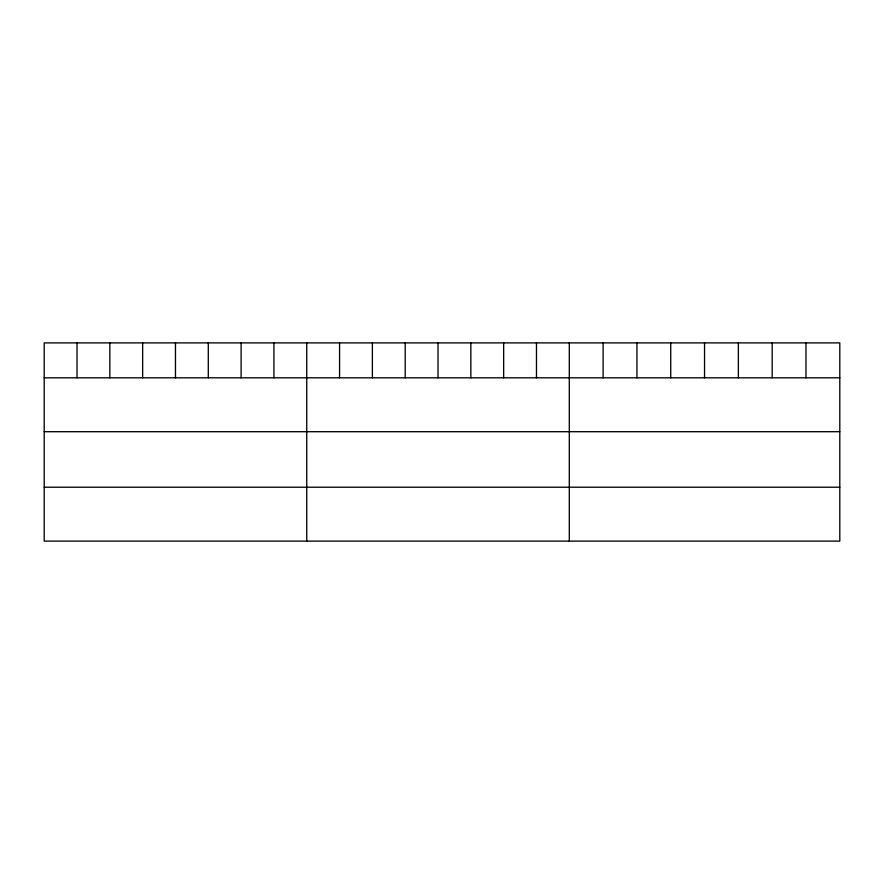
<?xml version="1.0" encoding="UTF-8"?>
<svg xmlns="http://www.w3.org/2000/svg" width="884" height="884" viewBox="0 0 884 884"><rect width="100%" height="100%" fill="white"/><g stroke="black" fill="none" stroke-linecap="round" stroke-linejoin="round"><path stroke-width="1.33" d="M839.8 377.811L839.8 541.107L44.2 541.107L44.2 342.893L839.8 342.893L839.8 377.811L44.2 377.811M44.2 431.701L839.8 431.701M44.2 487.217L839.8 487.217M805.987 342.893L805.987 377.811M772.174 342.893L772.174 377.811M738.361 342.893L738.361 377.811M704.548 342.893L704.548 377.811M670.735 342.893L670.735 377.811M636.922 342.893L636.922 377.811M603.109 342.893L603.109 377.811M569.296 342.893L569.296 541.107M536.477 342.893L536.477 377.811M503.659 342.893L503.659 377.811M470.841 342.893L470.841 377.811M438.022 342.893L438.022 377.811M405.203 342.893L405.203 377.811M372.385 342.893L372.385 377.811M339.567 342.893L339.567 377.811M306.748 342.893L306.748 541.107M273.93 342.893L273.93 377.811M241.111 342.893L241.111 377.811M208.292 342.893L208.292 377.811M175.474 342.893L175.474 377.811M142.655 342.893L142.655 377.811M109.837 342.893L109.837 377.811M77.019 342.893L77.019 377.811"/></g></svg>
